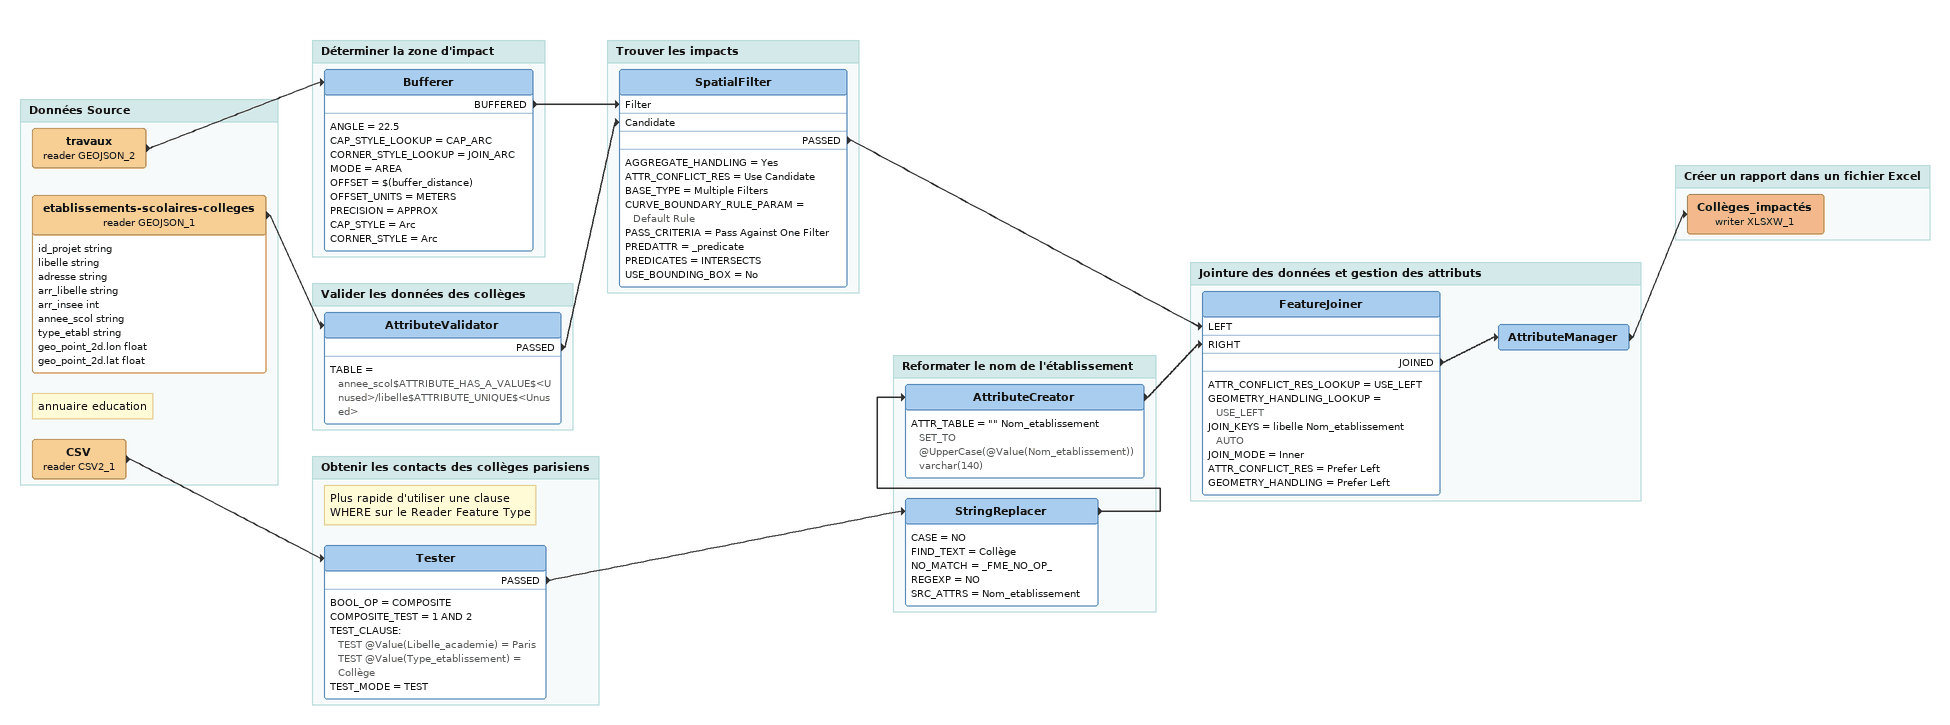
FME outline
Bookmark: Données Source
travaux (reader GEOJSON_2)
    -> Bufferer
etablissements-scolaires-colleges (reader GEOJSON_1)
    attributes: id_projet string, libelle string, adresse string, arr_libelle string, arr_insee int, annee_scol string, type_etabl string, geo_point_2d.lon float, geo_point_2d.lat float
    -> AttributeValidator
Note: annuaire education
CSV (reader CSV2_1)
    -> Tester

Bookmark: Déterminer la zone d'impact
Bufferer
    ANGLE = 22.5
    CAP_STYLE_LOOKUP = CAP_ARC
    CORNER_STYLE_LOOKUP = JOIN_ARC
    MODE = AREA
    OFFSET = $(buffer_distance)
    OFFSET_UNITS = METERS
    PRECISION = APPROX
    CAP_STYLE = Arc
    CORNER_STYLE = Arc
    BUFFERED -> SpatialFilter [Filter]

Bookmark: Valider les données des collèges
AttributeValidator
    TABLE = annee_scol$ATTRIBUTE_HAS_A_VALUE$<Unused>/libelle$ATTRIBUTE_UNIQUE$<Unused>
    PASSED -> SpatialFilter [Candidate]

Bookmark: Trouver les impacts
SpatialFilter
    AGGREGATE_HANDLING = Yes
    ATTR_CONFLICT_RES = Use Candidate
    BASE_TYPE = Multiple Filters
    CURVE_BOUNDARY_RULE_PARAM = Default Rule
    PASS_CRITERIA = Pass Against One Filter
    PREDATTR = _predicate
    PREDICATES = INTERSECTS
    USE_BOUNDING_BOX = No
    PASSED -> FeatureJoiner [LEFT]

Bookmark: Obtenir les contacts des collèges parisiens
Note: Plus rapide d'utiliser une clause WHERE sur le Reader Feature Type
Tester
    BOOL_OP = COMPOSITE
    COMPOSITE_TEST = 1 AND 2
    TEST_CLAUSE:
      TEST @Value(Libelle_academie) = Paris
      TEST @Value(Type_etablissement) = Collège
    TEST_MODE = TEST
    PASSED -> StringReplacer

Bookmark: Reformater le nom de l'établissement
StringReplacer
    CASE = NO
    FIND_TEXT = Collège
    NO_MATCH = _FME_NO_OP_
    REGEXP = NO
    SRC_ATTRS = Nom_etablissement
    -> AttributeCreator
AttributeCreator
    ATTR_TABLE = "" Nom_etablissement SET_TO @UpperCase(@Value(Nom_etablissement)) varchar(140)
    -> FeatureJoiner [RIGHT]

Bookmark: Jointure des données et gestion des attributs
FeatureJoiner
    ATTR_CONFLICT_RES_LOOKUP = USE_LEFT
    GEOMETRY_HANDLING_LOOKUP = USE_LEFT
    JOIN_KEYS = libelle Nom_etablissement AUTO
    JOIN_MODE = Inner
    ATTR_CONFLICT_RES = Prefer Left
    GEOMETRY_HANDLING = Prefer Left
    JOINED -> AttributeManager
AttributeManager
    -> Collèges_impactés (writer XLSXW_1)

Bookmark: Créer un rapport dans un fichier Excel
Collèges_impactés (writer XLSXW_1)
